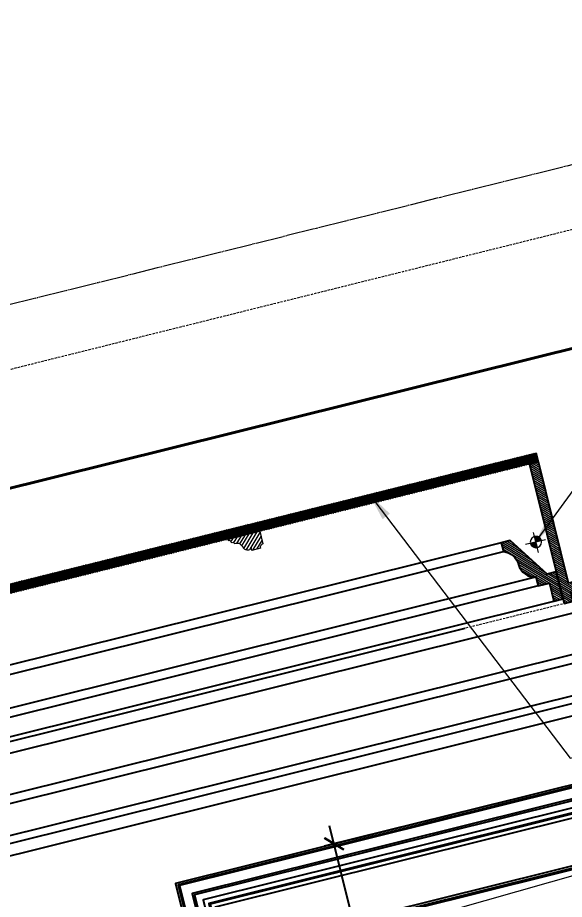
# Model space of a CAD drawing. Header units: inches. Extents: x 122939 to 389145, y 29603 to 574065.
# Drawn here: x 340971 to 342152, y 508854 to 510757 of the extents above; entities that cross this region are included whole.
import ezdxf

# ---------------------------------------------------------------- set-up
doc = ezdxf.new("R2010")
doc.units = ezdxf.units.IN
doc.header["$MEASUREMENT"] = 0
for name, pattern in [('DASHED', [0.75, 0.5, -0.25]), ('HIDDEN', [0.375, 0.25, -0.125]), ('PHANTOM-Z', [69.2, 60, -1.4, 2.5, -1.4, 2.5, -1.4])]:
    doc.linetypes.add(name, pattern=pattern)
for name, color, linetype, lineweight in [('1st floor$0$A-FLOR-HRAL', 4, 'Continuous', 18), ('a-cut', 30, 'PHANTOM-Z', 18), ('A-Dim-ID', 9, 'Continuous', 20), ('A-FLOR-SLAB', 7, 'Continuous', 40), ('A-FLOR-TIL1', 6, 'Continuous', 18), ('A-WALL-HATCH', 8, 'Continuous', 20), ('GRC', 41, 'Continuous', 0), ('GRC Hatch', 253, 'Continuous', 0), ('ID-NOTES', 3, 'Continuous', 0)]:
    doc.layers.add(name, color=color, linetype=linetype, lineweight=lineweight)
for name, color, linetype in [('8', 8, 'Continuous'), ('A-Hidden', 8, 'HIDDEN'), ('A-TEXT', 7, 'Continuous'), ('gypsum', 31, 'Continuous')]:
    doc.layers.add(name, color=color, linetype=linetype)
doc.styles.add('romans', font='romans.shx')
doc.styles.add('ST9', font='romans.shx', dxfattribs={"width": 0.8})
doc.styles.add('ZZ-Dim All', font='romans.shx', dxfattribs={"width": 0.8})
doc.dimstyles.new('DIM 0200', dxfattribs={"dimscale": 200, "dimtxt": 1, "dimasz": 0.8, "dimexe": 0.5, "dimexo": 1, "dimgap": 0.4, "dimtad": 1, "dimdec": 0, "dimrnd": 10, "dimdsep": 46, "dimtxsty": 'ZZ-Dim All', "dimblk1": 'ARCHTICK', "dimblk2": 'ARCHTICK', "dimsah": 1, "dimcen": 1, "dimdle": 0.5, "dimclrd": 256, "dimclre": 256, "dimclrt": 256, "dimadec": 0, "dimazin": 2, "dimtfac": 1, "dimtdec": 0, "dimtix": 1, "dimtmove": 2, "dimatfit": 2, "dimfxl": 1, "dimfxlon": 1, "dimtolj": 1, "dimtzin": 0, "dimlwd": -1, "dimlwe": -1, "dimarcsym": 0})
doc.dimstyles.new('DIM-20', dxfattribs={"dimscale": 1000, "dimtxt": 0.044, "dimasz": 0.035, "dimexe": 0.022, "dimexo": 0.022, "dimgap": 0.022, "dimtad": 1, "dimdec": 0, "dimzin": 0, "dimdsep": 46, "dimtxsty": 'ST9', "dimblk1": 'ARCHTICK', "dimblk2": 'ARCHTICK', "dimsah": 1, "dimcen": 0.08800000000000001, "dimdle": 0.04, "dimclrd": 256, "dimclre": 256, "dimclrt": 3, "dimadec": 0, "dimazin": 0, "dimtfac": 1, "dimtdec": 0, "dimtix": 1, "dimtofl": 0, "dimtmove": 1, "dimatfit": 3, "dimldrblk": 'CLOSED', "dimfxl": 1, "dimtolj": 1, "dimtzin": 0, "dimarcsym": 0})

# ---------------------------------------------------------------- blocks, each defined once
blk = doc.blocks.new('half')
at = {"layer": 'GRC Hatch', "lineweight": 0, "ltscale": 5}
h = blk.add_hatch(dxfattribs=at)
h.set_pattern_fill('ANSI31', color=256, scale=30.00000000000001)
h.set_pattern_definition([(135, (111029.2882307031, -5.820766091346741e-11), (2.651650429449549, 2.651650429449553), [])])
h.paths.add_polyline_path([(60616.9776558344, 11176.45348227199), (60616.9776558344, 11196.45348227205), (60586.21424482542, 11196.45348227193), (60586.21424482542, 11466.45348227205), (60566.21424482536, 11466.45348227205), (60566.21424482542, 11156.45348227205), (60586.21424482536, 11156.45348227193), (60586.21424482542, 11176.45348227205)])
edge = h.paths.add_edge_path()
edge.add_line((60466.21424482542, 11316.45348227199), (60466.21424482542, 11296.45348227199))
edge.add_arc((60453.69515682996, 11261.08270513627), 37.52092002368126, 0.5661990946921946, 70.50915648577922, ccw=False)
edge.add_arc((60527.02056506777, 11261.7874710543), 35.80787787709507, 180.5344194091436, 260.6681698821923)
edge.add_line((60521.21424482536, 11226.45348227135), (60521.21424482531, 11206.45348227193))
edge.add_line((60521.21424482547, 11206.45348227205), (60546.2142448255, 11206.45348227205))
edge.add_line((60546.21424482542, 11206.45348227205), (60546.21424482542, 11166.45348227228))
edge.add_line((60546.21424482536, 11166.45348227216), (60566.21424482536, 11166.45348227192))
edge.add_line((60566.21424482536, 11166.45348227193), (60566.21424482536, 11226.45348227112))
edge.add_line((60566.21424482547, 11226.45348227123), (60546.21424482547, 11226.45348227146))
edge.add_line((60546.21424482542, 11226.45348227135), (60486.21424482542, 11316.4534822717))
edge.add_line((60486.2142448253, 11316.45348227181), (60466.2142448253, 11316.45348227205))
at = {"layer": 'gypsum', "ltscale": 5, "elevation": 1.2598110122e-06}
blk.add_lwpolyline([(60616.9776558344, 11176.45348227199), (60616.9776558344, 11196.45348227205), (60586.21424482542, 11196.45348227193), (60586.21424482542, 11466.45348227205), (60566.21424482536, 11466.45348227205), (60566.21424482542, 11156.45348227205), (60586.21424482536, 11156.45348227193), (60586.21424482542, 11176.45348227205), (60616.9776558344, 11176.45348227199)], dxfattribs=at)
blk.add_lwpolyline([(60466.21424482542, 11316.45348227199), (60466.21424482542, 11296.45348227205, -0.3150251714978598), (60491.21424482169, 11261.45348227496, 0.3646312828489309), (60521.21424482536, 11226.45348227135), (60521.21424482547, 11206.45348227205), (60546.21424482542, 11206.45348227205), (60546.21424482536, 11166.45348227216), (60566.21424482536, 11166.45348227193), (60566.21424482547, 11226.45348227123), (60546.21424482542, 11226.45348227135), (60486.2142448253, 11316.45348227181)], format="xyb", close=True, dxfattribs=at)
blk = doc.blocks.new('light')
at = {"layer": '1st floor$0$A-FLOR-HRAL'}
h = blk.add_hatch(dxfattribs=at)
h.set_pattern_fill('ANSI31', color=256, style=0)
h.set_pattern_definition([(45, (3.667440446733962, 0), (-0.0883883476483184, 0.0883883476483185), [])])
h.paths.add_polyline_path([(50492.27574403631, 1889.624619793962), (50492.27574403636, 1901.725888192479, 0.4142135623730951), (50480.17447563785, 1889.62461979402)])
h.paths.add_polyline_path([(50492.27574403631, 1877.523351395444, 0.4142135623730951), (50504.37701243482, 1889.624619793962), (50492.27574403631, 1889.624619793962)])
for p, q in [((50492.27574403636, 1866.364929814939), (50492.27574403631, 1911.081532535434)), ((50471.25148981024, 1889.624619793962), (50515.4788235125, 1889.62461979402))]:
    blk.add_line(p, q, dxfattribs=at)
blk.add_circle((50492.27574403631, 1889.624619793962), 12.10126839851727, dxfattribs=at)
blk = doc.blocks.new('CEIL001')
at = {"layer": '8'}
h = blk.add_hatch(dxfattribs=at)
h.set_pattern_fill('ANSI31', color=256, scale=29.99999999999999, angle=-6.361109362927034e-15, style=0)
h.set_pattern_definition([(45.00000000000001, (-522834.6968636094, -8484.251729747804), (-2.651650429449551, 2.651650429449554), [])])
h.paths.add_polyline_path([(2890.073923600605, -20.00000000029104), (2890.073923600605, -2.328306436538696e-10), (5820.165517264337, -5.820766091346741e-11), (5820.165517264162, -20.00000000005821)])
at = {"layer": 'A-WALL-HATCH'}
h = blk.add_hatch(dxfattribs=at)
h.set_pattern_fill('ANSI31', color=256, scale=50, angle=-13.97142328298573, style=0)
h.set_pattern_definition([(44.99999999999999, (-50954.51415279554, -57999.7376740406), (-4.419417382415926, 4.419417382415928), [])])
edge = h.paths.add_edge_path()
edge.add_line((5200.16551726358, -19.99999848380685), (5200.165517263551, -48.37418972725391))
edge.add_arc((5200.165517263289, -56.18668972735759), 7.812499999999999, 89.9999999999839, 179.9999999999839)
edge.add_line((5192.353017263813, -56.18668972735759), (5173.603017263842, -56.18668972732485))
edge.add_line((5173.603017263464, -56.18668972724117), (5173.603017263464, -49.93668972720661))
edge.add_arc((5166.589926849178, -45.18441020790488), 8.471575873886328, 269.2454723607782, 325.8772603763292, ccw=False)
edge.add_arc((5166.542436556309, -43.82172707852442), 9.8337331454836, 200.3020027309789, 269.62670473501373, ccw=False)
edge.add_arc((5114.282009428891, -61.37205079919659), 45.30040932053804, 18.18592639775025, 30.09764001402735)
edge.add_arc((5144.727989023144, -43.57262766547501), 10.03429423482947, 29.3458222726193, 84.05153147357571)
edge.add_arc((5141.695954088762, -69.49401398235932), 36.13183004922327, 83.52922315540752, 91.62468517509228)
edge.add_line((5140.671533397166, -33.37670919729862), (5140.671533397166, -30.42340098048226))
edge.add_arc((5141.520977443433, -6.521914320939686), 23.91657625425081, 257.9630168329807, 267.96460009574935, ccw=False)
edge.add_arc((5137.368947816023, -26.3555992905749), 3.653872664903471, 198.8512363217455, 256.7800205599295, ccw=False)
edge.add_arc((5150.426242408226, -20.48166283924365), 17.95877705049954, 190.9931405080333, 203.1300132639854, ccw=False)
edge.add_line((5132.79700855352, -23.9062484864844), (5129.672008553636, -23.90624848642619))
edge.add_line((5129.672008553694, -23.90624848625157), (5129.672008553694, -19.99999848622792))
edge.add_line((5129.672008553811, -19.9999984864844), (5200.165517263944, -19.99999848652989))
at = {"layer": 'GRC'}
blk.add_lwpolyline([(2890.073923600663, -19.99999999953434), (2890.073923600488, 4.656612873077393e-10), (5820.165517264337, -5.820766091346741e-11), (5820.165517264162, -20.00000000005821)], close=True, dxfattribs=at)
at = {"layer": 'gypsum', "lineweight": 0, "elevation": 9.713565734406452e-07}
blk.add_lwpolyline([(5200.165517264046, -19.99999999749707), (5200.165517263929, -48.37419124104781, 0.4142135623730696), (5192.353017264162, -56.18669124075677), (5173.603017264395, -56.18669124075677), (5173.603017264162, -49.93669124064036, -0.2522580878900783), (5166.4783679627, -53.65525302605238, -0.3120623172866313), (5157.319606311969, -47.23372358753113, 0.0520215070008044), (5153.474658641731, -38.65502494829707, 0.2433378965035784), (5145.767882612243, -33.59236454800703, 0.0353378151643051), (5140.671533397282, -33.37671071087243), (5140.671533397224, -30.42340249358676, -0.0436678643667718), (5136.533342397655, -29.91264297964517, -0.2582860905383594), (5133.911066330911, -27.53621127502993, -0.0530066584703844), (5132.797008554102, -23.90625000011642), (5129.672008553753, -23.90624999976717), (5129.67200855416, -19.99999999976717), (5200.165517264162, -19.99999999953434)], format="xyb", dxfattribs=at)
blk.add_blockref('half', (-54766.0487275616, -11486.45348227036, -1.259811012403371e-06))
at = {"layer": 'A-FLOR-TIL1', "xscale": -0.9999999999999994, "rotation": 359.9999999999983}
blk.add_blockref('light', (56265.52968146279, -2076.475453408784, 5.839099065596629e-06), dxfattribs=at)
blk = doc.blocks.new('_ARCHTICK')
at = {"color": 0, "linetype": 'ByBlock', "const_width": 0.15}
blk.add_lwpolyline([(-0.5, -0.5), (0.5, 0.5)], dxfattribs=at)
blk = doc.blocks.new('*D159')
at = {"layer": 'A-Dim-ID', "lineweight": -2, "transparency": 16777216}
for p, q in [((342034.4976195779, 509068.244685662), (341633.0215482209, 508968.3581192642)), ((342046.9468821354, 507395.7804881999), (341644.7131891547, 509012.4864042102)), ((342031.7899412588, 507433.2288914768), (342015.9402073643, 507429.2855045354))]:
    blk.add_line(p, q, dxfattribs=at)
at = {"layer": 'Defpoints', "color": 0, "transparency": 16777216}
for p in [(342055.8467774302, 509073.5563199674, 2.026859427982785e-07), (341654.3707060733, 508973.6697535696), (342053.1390991111, 507438.5405257822, 2.026859427982785e-07)]:
    blk.add_point(p, dxfattribs=at)
at = {"layer": 'A-Dim-ID', "lineweight": -2, "transparency": 16777216, "xscale": 35, "yscale": 35, "zscale": 35}
for p, rotation in [((341654.3707060734, 508973.6697535694), 103.9714232829857), ((342037.2893652167, 507434.5971388407), 283.9714232829857)]:
    blk.add_blockref('_ARCHTICK', p, dxfattribs=dict(at, rotation=rotation))
at = {"layer": 'A-Dim-ID', "color": 3, "transparency": 16777216, "insert": (341803.1317199402, 508193.5101775945), "char_height": 44.00000000000001, "attachment_point": 5, "rotation": 103.97142328298571, "style": 'ST9'}
blk.add_mtext('\\A1;1586', dxfattribs=at)
blk = doc.blocks.new('_CLOSED')
at = {"color": 0, "linetype": 'ByBlock'}
for p, q in [((-1, 0.1666666666666666), (0, 0)), ((-1, 0.1666666666666666), (-1, -0.1666666666666666)), ((0, 0), (-1, -0.1666666666666666)), ((0, 0), (-1, 0))]:
    blk.add_line(p, q, dxfattribs=at)

msp = doc.modelspace()

# ---------------------------------------------------------------- linework, layer by layer
at = {"layer": 'a-cut'}
msp.add_line((334770.7714627026, 508599.989925977, -8.313436281885651e-07), (343301.5943215033, 510722.4442008565, -8.313436281885651e-07), dxfattribs=at)
at = {"layer": 'A-FLOR-SLAB'}
msp.add_line((343080.6403466897, 510270.206272767, 0.0004194715815800006), (335317.3102204242, 508338.702889502, 1.466681579763429e-07), dxfattribs=at)
at = {"layer": 'A-Hidden', "linetype": 'DASHED', "lineweight": 0, "ltscale": 10}
for p, q in [((334787.8529608806, 508206.9748203027, 0.0004194715814919365), (344526.5954522695, 510629.9574533878, 0.0004194715814919365)), ((343020.5617508988, 510511.6813727802, -8.352540671749152e-05), (335257.2316246324, 508580.1779895172, 1.597771115725843e-07)), ((334915.8150519297, 507692.6542319619, 5.167699233396853e-05), (344654.5575433188, 510115.6368650467, -0.000817047251410955))]:
    msp.add_line(p, q, dxfattribs=at)
at = {"layer": 'gypsum', "color": 8}
for p, q in [((342015.2573228875, 509623.8611515549, -0.0005880324587059771), (336561.3572872212, 508266.9400623383, -0.0005880338988769525)), ((336566.1860456805, 508247.531737018, -0.0005880338988769525), (342020.0860813472, 509604.4528262334, -0.0005880324587059771)), ((336529.7138056594, 508166.3235126337, -0.0005880455796696991), (342090.3596305859, 509549.8027733748, -0.0005880455796696991)), ((342447.4924628841, 509540.4869504502, -0.006841840721870386), (336188.0267628358, 507983.1424886748, -0.0009250907147381618)), ((342095.1883890455, 509530.3944480539, -0.0005880455796696991), (336510.2821574581, 508140.8792392707, -0.0005880455796696991)), ((336500.5313490643, 508097.2338301392, -0.0005880455796696991), (342129.1063126163, 509497.6137454801, -0.0005880455796696991)), ((342520.0937593515, 509469.5085633828, -0.006841840721867518), (336182.3384153038, 507892.6857708161, -0.0009433291529289114)), ((342530.0764861327, 509452.740518992, -0.006841840721868732), (336183.7370213165, 507873.7820117205, -0.0009449429290492306)), ((342635.6822959254, 509392.3780100535, -0.006841840721870562), (336103.0592744561, 507767.0724694771, -0.0009218966984415322)), ((342626.7141654235, 509407.2818681641, -0.006841840721868709), (336117.6106982394, 507787.8279528442, -0.0009347316762561998))]:
    msp.add_line(p, q, dxfattribs=at)
at = {"layer": 'gypsum', "color": 8, "elevation": -0.0005870596538132249}
for points in [[(336007.2517553935, 507964.2018341402), (341937.4374416062, 509439.6219863188)], [(336080.8728563539, 507735.2020924016), (342660.5318974799, 509372.210114983)]]:
    msp.add_lwpolyline(points, dxfattribs=at)
at = {"layer": 'gypsum', "elevation": 3.493377764016495e-07}
for points in [[(341694.8753437772, 507349.2162525892), (343228.1395120461, 507730.6897800936), (342845.2208529029, 509269.7623948223), (341311.956684634, 508888.288867318)], [(341698.037016917, 507354.472220582), (343222.8835440533, 507733.8514532332), (342842.0591797631, 509264.5064268294), (341317.2126526268, 508885.1271941783)], [(341699.7310883225, 507357.2884462613), (343220.0673183741, 507735.5455246388), (342840.3651083576, 509261.6902011502), (341320.028878306, 508883.4331227727)], [(341716.5825472804, 507385.3023253062), (343192.0534393291, 507752.3969835967), (342823.5136493997, 509233.6763221053), (341348.042757351, 508866.5816638148)], [(341719.5760744415, 507390.2787672877), (343187.0769973476, 507755.3905107578), (342820.5201222386, 509228.6998801237), (341353.0191993325, 508863.5881366537)], [(341730.5228452117, 507408.4766878983), (343168.879076737, 507766.3372815279), (342809.5733514684, 509210.5019595132), (341371.2171199431, 508852.6413658836)], [(341737.9943658204, 507420.8973498205), (343156.4584148148, 507773.8088021366), (342802.1018308597, 509198.0812975909), (341383.6377818653, 508845.1698452749)], [(341739.7277012712, 507423.7788480805), (343153.5769165548, 507775.5421375875), (342800.3684954089, 509195.199799331), (341386.5192801253, 508843.436509824)], [(341746.2404346669, 507434.6056213619), (343142.7501432734, 507782.0548709832), (342793.8557620132, 509184.3730260495), (341397.3460534067, 508836.9237764283)], [(341819.1382689722, 507555.7910402605), (343021.5647243749, 507854.9527052884), (342720.9579277079, 509063.187607151), (341518.5314723052, 508764.0259421231)], [(341822.778022823, 507561.8417700154), (343015.5139946199, 507858.5924591392), (342717.3181738571, 509057.1368773961), (341524.5822020601, 508760.3861882723)], [(341824.964957852, 507565.4773325821), (343011.8784320533, 507860.7793941682), (342715.1312388281, 509053.5013148294), (341528.2177646268, 508758.1992532433)]]:
    msp.add_lwpolyline(points, close=True, dxfattribs=at)

# ---------------------------------------------------------------- block references
at = {"layer": 'GRC', "rotation": 13.9714232829857}
msp.add_blockref('CEIL001', (336442.6795390321, 508412.5957937231, -0.0005880324587057737), dxfattribs=at)

# ---------------------------------------------------------------- texts
at = {"layer": 'A-TEXT', "color": 1, "style": 'romans'}
msp.add_text('CANCEL COLUMNS AND REPLACE BY FRENCH DOOR', height=499.9999999999999, rotation=13.97142328439375, dxfattribs=at).set_placement((330472.1855339988, 509317.6018463583, 3.316533091974335e-07))

# ---------------------------------------------------------------- dimensions: what is measured, and where the dimension line sits
at = {"layer": 'A-Dim-ID'}
dim = msp.add_linear_dim(base=(341654.3707060733, 508973.6697535696, 1.466518336033709e-07), p1=(342053.139099111, 507438.5405257819, 3.493377764016495e-07), p2=(342055.84677743, 509073.5563199672, 3.493377764016495e-07), angle=103.9714232829851, dimstyle='DIM-20', dxfattribs=at)
dim.commit()
dim.dimension.update_dxf_attribs({"geometry": '*D159', "text_midpoint": (341803.1317199402, 508193.5101775945, 1.466518336033709e-07)})

# ---------------------------------------------------------------- leaders
at = {"layer": 'ID-NOTES'}
for points in [[(342089.1947612076, 509624.8921193547, -0.0005821933596401771), (342256.7647278767, 509855.4490244975, -0.0005821933596401771), (343284.816126598, 510111.2264708386, -0.0005821933596401771)], [(341730.4885949034, 509728.1937285463, -0.0005880324587057737), (342164.5587824808, 509158.7829430359, -0.0005880324587057737), (343462.6267074817, 509481.7400436702, -0.0005880324587057737)], [(341006.9510399032, 508575.2319881681, -0.0005880324587057737), (342223.8254856641, 508920.5710991976, -0.0005880324587057737), (343521.893410665, 509243.5281998319, -0.0005880324587057737)]]:
    msp.add_leader(points, dimstyle='DIM 0200', override={"dimasz": 0.3, "dimtad": 0, "dimclrd": 8}, dxfattribs=at)

doc.saveas('drawing.dxf')
